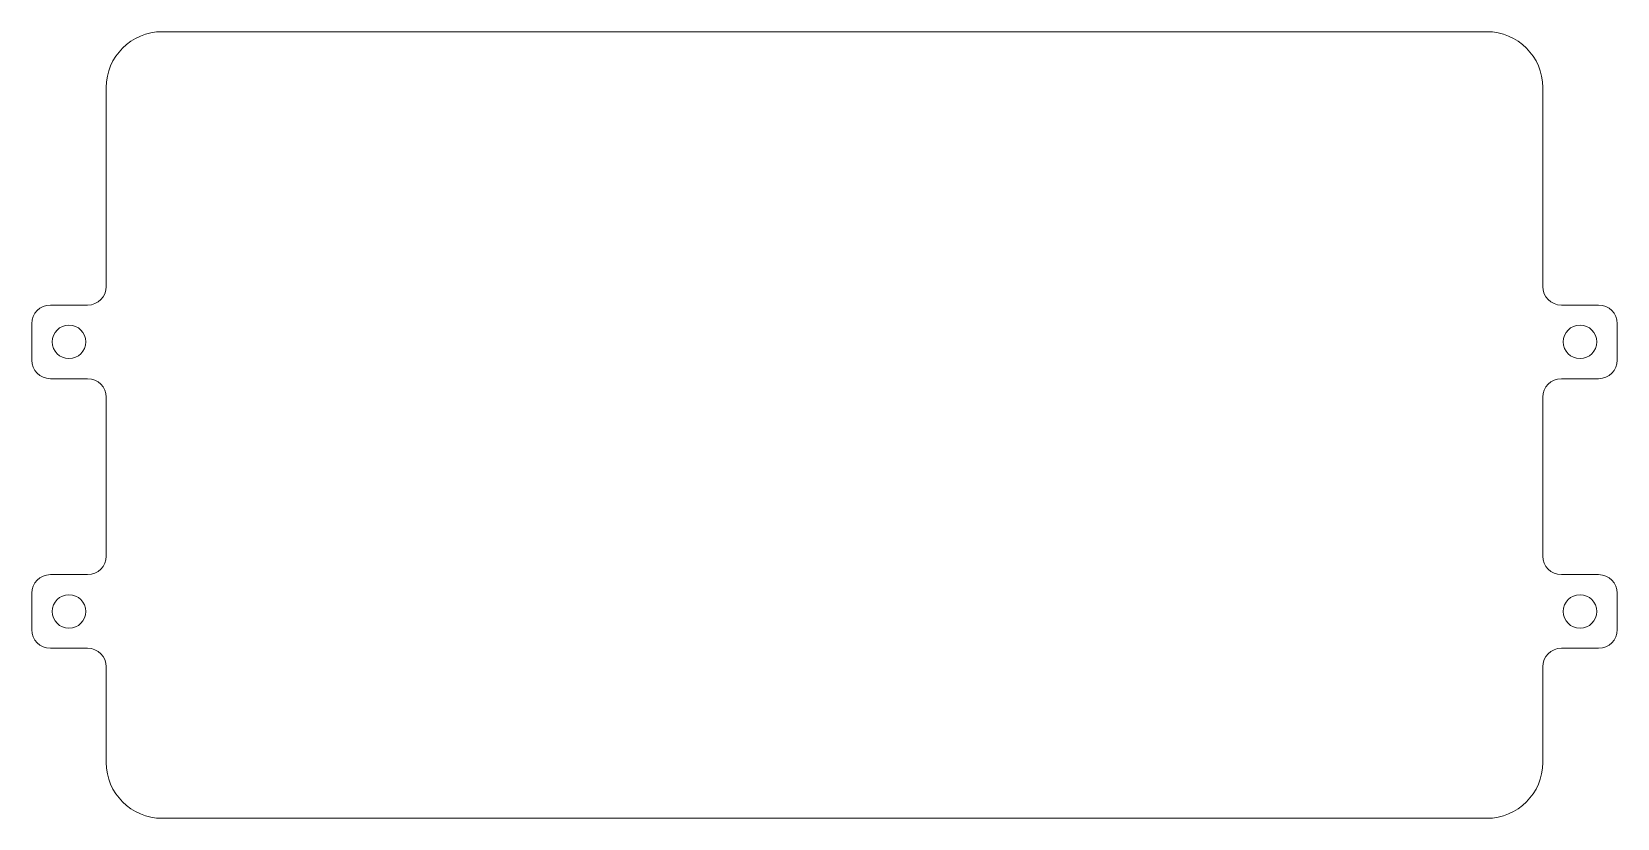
# Model space of a CAD drawing. Header units: millimetres. Extents: x 94 to 179.1, y 102.5 to 144.7.
import ezdxf

# ---------------------------------------------------------------- set-up
doc = ezdxf.new("R2010")
doc.units = ezdxf.units.MM

msp = doc.modelspace()

# ---------------------------------------------------------------- linework, layer by layer
at = {"color": 7, "linetype": 'Continuous', "lineweight": 15}
for p, q in [((101.015, 144.749), (172.115, 144.749)), ((98.015, 131.065), (98.015, 141.749)), ((175.115, 141.749), (175.115, 131.065)), ((95.015, 130.065), (97.015, 130.065)), ((176.115, 130.065), (178.115, 130.065)), ((94.015, 127.111), (94.015, 129.065)), ((179.115, 129.065), (179.115, 127.111)), ((97.015, 126.111), (95.015, 126.111)), ((178.115, 126.111), (176.115, 126.111)), ((98.015, 116.587), (98.015, 125.111)), ((175.115, 125.111), (175.115, 116.587)), ((95.015, 115.587), (97.015, 115.587)), ((176.115, 115.587), (178.115, 115.587)), ((94.015, 112.633), (94.015, 114.587)), ((179.115, 114.587), (179.115, 112.633)), ((97.015, 111.633), (95.015, 111.633)), ((178.115, 111.633), (176.115, 111.633)), ((98.015, 105.499), (98.015, 110.633)), ((175.115, 110.633), (175.115, 105.499)), ((172.115, 102.499), (101.015, 102.499))]:
    msp.add_line(p, q, dxfattribs=at)
for centre in [(96.015, 128.088), (177.115, 128.088), (96.015, 113.61), (177.115, 113.61)]:
    msp.add_circle(centre, 0.9, dxfattribs=at)
for centre, radius, start, end in [((101.015, 141.749), 3, 90, 180), ((172.115, 141.749), 3, 0, 90), ((97.015, 131.065), 1, 270, 0), ((176.115, 131.065), 1, 180, 270), ((95.015, 129.065), 1, 90, 180), ((178.115, 129.065), 1, 0, 90), ((95.015, 127.111), 1, 180, 270), ((178.115, 127.111), 1, 270, 0), ((97.015, 125.111), 1, 0, 90), ((176.115, 125.111), 1, 90, 180), ((97.015, 116.587), 1, 270, 0), ((176.115, 116.587), 1, 180, 270), ((95.015, 114.587), 1, 90, 180), ((178.115, 114.587), 1, 0, 90), ((95.015, 112.633), 1, 180, 270), ((178.115, 112.633), 1, 270, 0), ((97.015, 110.633), 1, 0, 90), ((176.115, 110.633), 1, 90, 180), ((101.015, 105.499), 3, 180, 270), ((172.115, 105.499), 3, 270, 0)]:
    msp.add_arc(centre, radius, start, end, dxfattribs=at)

doc.saveas('drawing.dxf')
